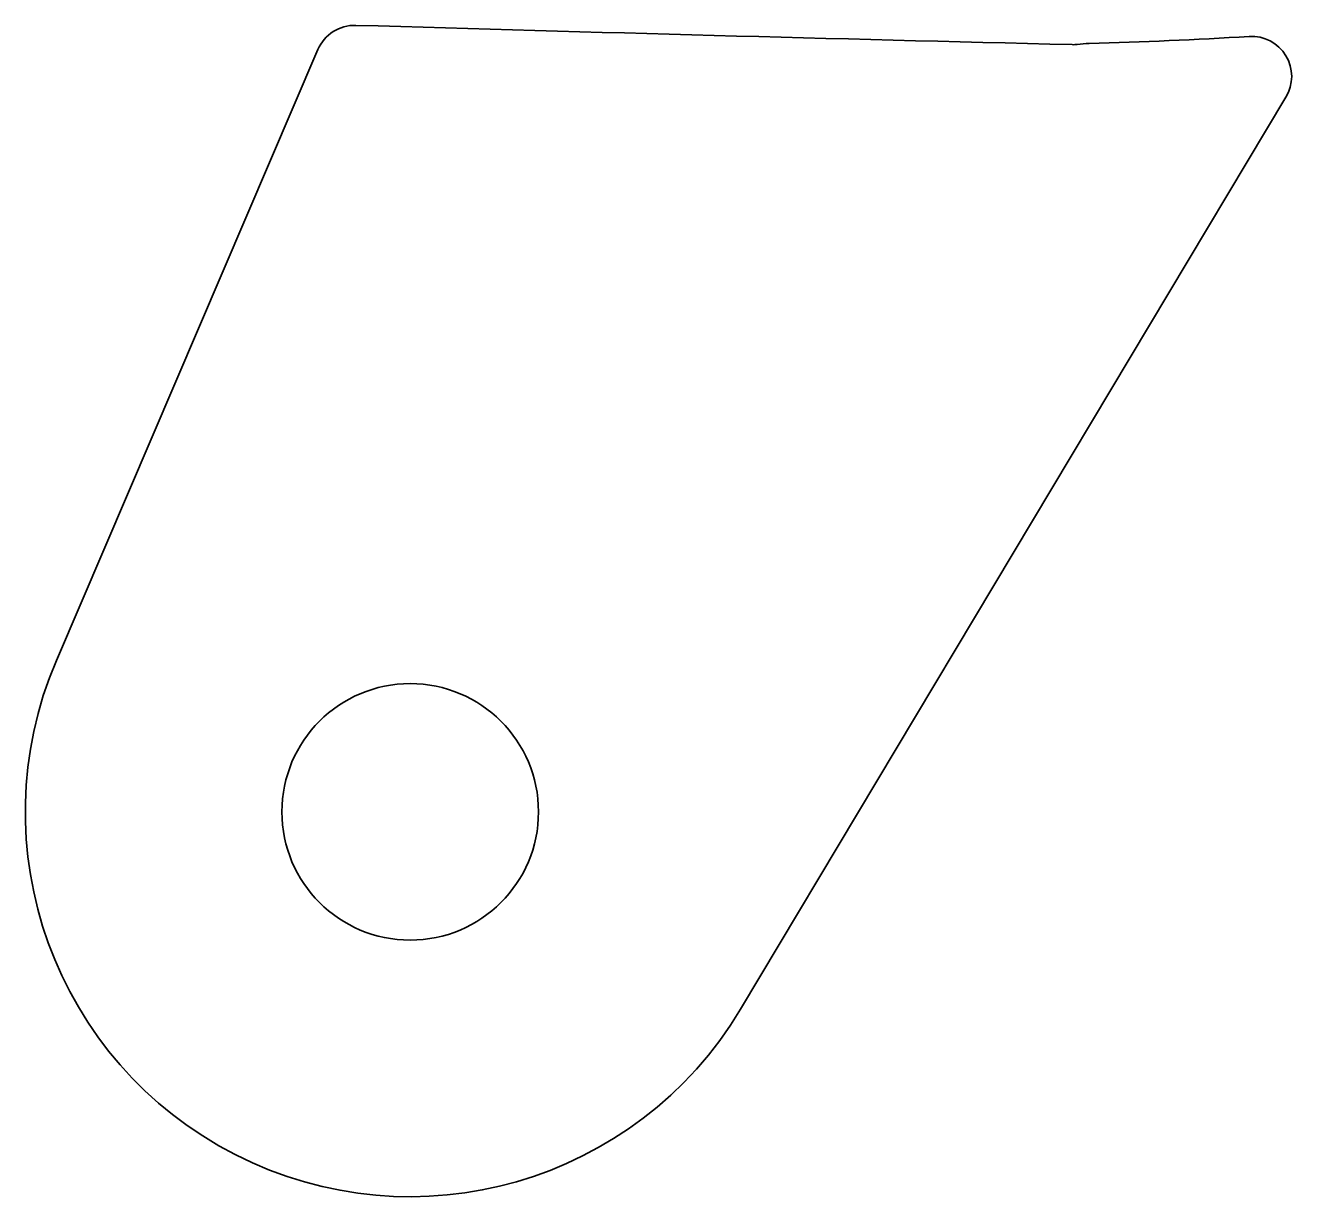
# Model space of a CAD drawing. Extents: x 194.2 to 225.8, y 125.2 to 154.5.
import ezdxf

# ---------------------------------------------------------------- set-up
doc = ezdxf.new("R2010")
doc.units = 0

msp = doc.modelspace()

# ---------------------------------------------------------------- linework, layer by layer
at = {"color": 7, "lineweight": 35}
for p, q in [((194.981033, 138.605835), (201.503922, 153.843567)), ((220.446793, 153.972504), (220.663696, 153.994904)), ((212.046219, 129.901917), (225.651886, 152.6604))]:
    msp.add_line(p, q, dxfattribs=at)
msp.add_circle((203.806396, 134.827911), 3.2, dxfattribs=at)
for centre, radius, start, end in [((202.423233, 153.450043), 1, 88.327542, 156.825433), ((319.738983, 4169.77832), 4017.041215, 268.326881, 268.581818), ((217.531616, 275.003876), 121.046565, 271.518827, 273.41124), ((224.793579, 153.173523), 1, 329.127808, 93.406757), ((220.344086, 154.967224), 1, 268.582576, 275.895605), ((220.766403, 153.000214), 1, 91.513258, 95.89561), ((203.806396, 134.827911), 9.6, 156.825433, 329.127808)]:
    msp.add_arc(centre, radius, start, end, dxfattribs=at)

doc.saveas('drawing.dxf')
